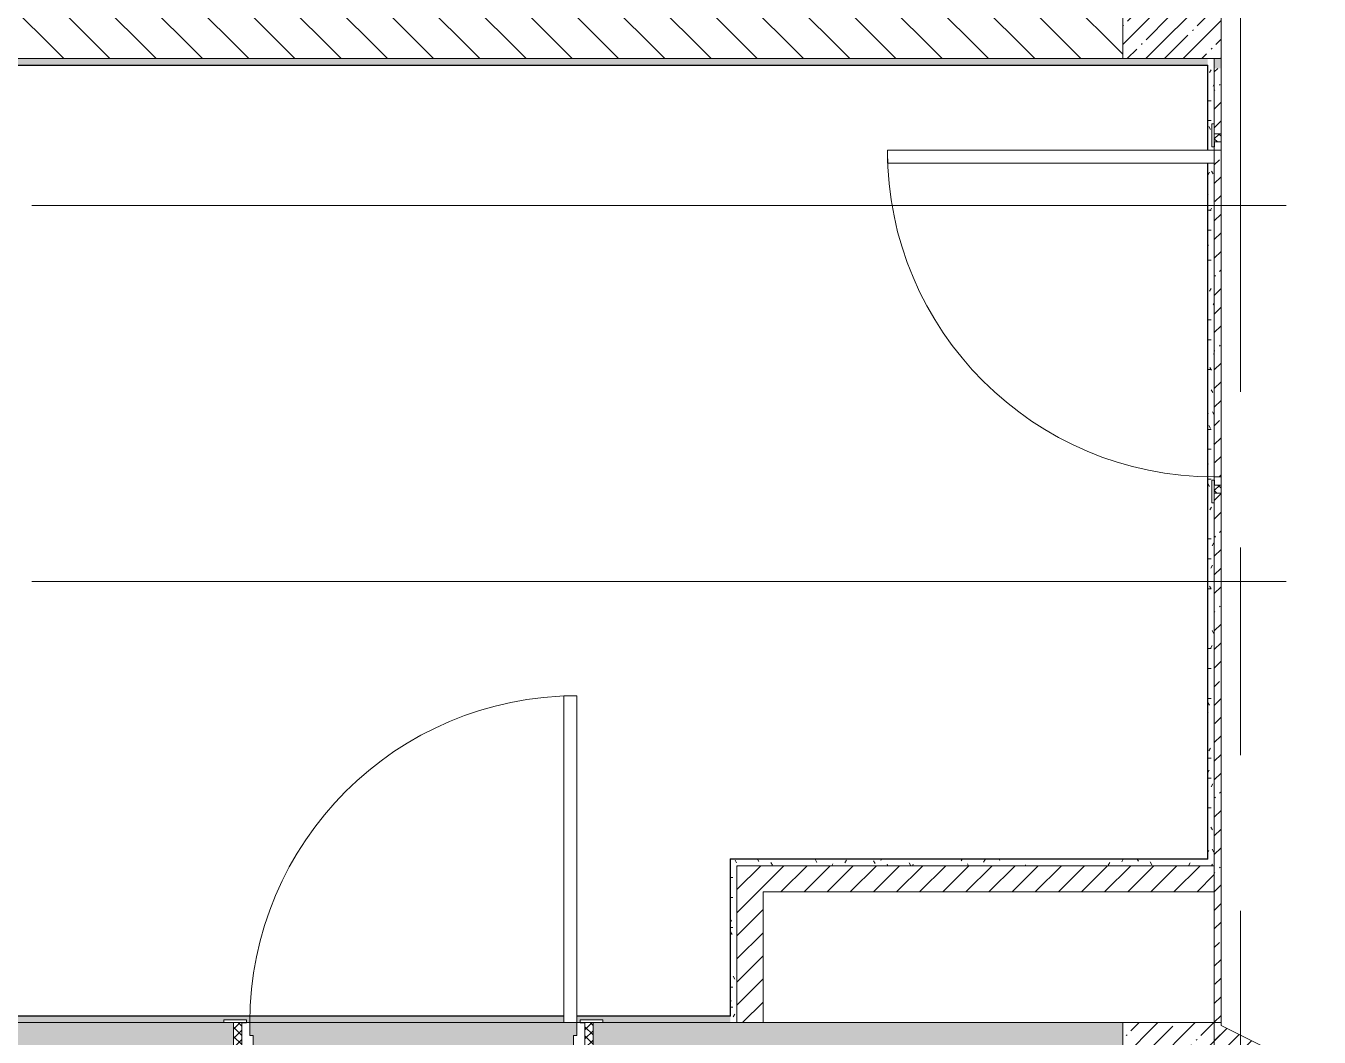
# Model space of a CAD drawing. Header units: millimetres. Extents: x 35092 to 251863, y -8553 to 29549.
# Drawn here: x 80845 to 84801, y 15605 to 18700 of the extents above; entities that cross this region are included whole.
import ezdxf

# ---------------------------------------------------------------- set-up
doc = ezdxf.new("R2010")
doc.units = ezdxf.units.MM
doc.linetypes.add('Осевая', pattern=[3175, 635, -476.25, 1587.5, -476.25])
for name, color, linetype, lineweight in [('A-DETL-GENF', 7, 'Continuous', 9), ('A-DOOR', 7, 'Continuous', 9), ('A-DOOR-FRAM-2', 7, 'Continuous', 9), ('A-WALL', 7, 'Continuous', 9), ('I-WALL', 7, 'Continuous', 9), ('S-COLS', 7, 'Continuous', 9), ('Оси', 7, 'Continuous', 9), ('Оси-2', 7, 'Осевая', 9)]:
    doc.layers.add(name, color=color, linetype=linetype, lineweight=lineweight)
for name, color, linetype, lineweight, true_color in [('A-DOOR-1', 7, 'Continuous', 9, 0xc0c0c0), ('A-DOOR-FRAM-1', 7, 'Continuous', 9, 0xc0c0c0), ('A-WALL-1', 9, 'Continuous', 9, 0x808080), ('A-WALL-FNSH-1', 9, 'Continuous', 9, 0x808080)]:
    doc.layers.add(name, color=color, linetype=linetype, lineweight=lineweight, true_color=true_color)
pattern_1 = [(45, (0, 0), (-57.02463, 57.02463), []), (45, (57.025, 0), (-57.02463, 57.02463), [100.806, -20.161, 3.353, -16.808])]
pattern_2 = [(45, (0, 0), (-35.35534, 35.35534), [])]
pattern_3 = [(0, (0, 0), (121.92, 30.48), [10.058, -81.382, 10.058, -81.382, -487.68]), (0, (0, 0), (121.92, 30.48), [-182.88, 10.058, -172.822, 10.058, -81.382, -213.36]), (0, (0, 0), (121.92, 30.48), [-457.2, 10.058, -50.902, 10.058, -142.342]), (120, (45.72, 15.24), (-87.356454, 90.345817), [10.058, -81.382, 10.058, -81.382, -487.68]), (120, (45.72, 15.24), (-87.356454, 90.345817), [-182.88, 10.058, -172.822, 10.058, -81.382, -213.36]), (120, (45.72, 15.24), (-87.356454, 90.345817), [-457.2, 10.058, -50.902, 10.058, -142.342]), (240, (60.96, 76.2), (-34.563546, -120.825817), [10.058, -81.382, 10.058, -81.382, -487.68]), (240, (60.96, 76.2), (-34.563546, -120.825817), [-182.88, 10.058, -172.822, 10.058, -81.382, -213.36]), (240, (60.96, 76.2), (-34.563546, -120.825817), [-457.2, 10.058, -50.902, 10.058, -142.342])]

# ---------------------------------------------------------------- blocks, each defined once
blk = doc.blocks.new('110_Дверь_СКБ_1Ст_Внутренняя1 - Д-4 _л_ 1100x2100h_су мгн-32399982-План расстановки мебели и оборудования 2 этажа в осях 12-23')
at = {"layer": 'A-DOOR'}
h = blk.add_hatch(dxfattribs=at)
h.set_pattern_fill('FP_36', color=256, style=0, pattern_type=2)
h.set_pattern_definition([(135, (1751.41, 174.685), (-14.14214, -14.14214), []), (225, (1751.41, 174.685), (14.14214, -14.14214), [])])
h.paths.add_polyline_path([(537.5, 89.3), (562.5, 89.3), (562.5, 110), (537.5, 110)])
at = {"layer": 'A-DOOR-FRAM-2'}
h = blk.add_hatch(dxfattribs=at)
h.set_pattern_fill('FP_37', color=256, style=0, pattern_type=2)
h.set_pattern_definition([(45, (-371.384, 174.685), (-14.1421, 14.1421), []), (135, (-371.384, 174.685), (-14.1421, -14.1421), [])])
h.paths.add_polyline_path([(-537.5, 89.3), (-512.5, 89.3), (-512.5, 110), (-537.5, 110)])
at = {"layer": 'A-DOOR-1'}
for p, q in [((512.5, 1110), (472.5, 1110)), ((472.5, 1110), (472.5, 110)), ((512.5, 110), (512.5, 1110)), ((472.5, 110), (512.5, 110))]:
    blk.add_line(p, q, dxfattribs=at)
blk.add_arc((512.5, 110), 1000, 90, 180, dxfattribs=at)
at = {"layer": 'A-DOOR-FRAM-1'}
for p, q in [((-497.5, 118), (-567.5, 118)), ((-567.5, 118), (-567.5, 110)), ((-567.5, 110), (-497.5, 110)), ((-512.5, 110), (-537.5, 110)), ((-537.5, 110), (-537.5, 89.3)), ((-487.5, 110), (-512.5, 110)), ((-512.5, 110), (-512.5, 89.3)), ((-512.5, 89.3), (-512.5, 110)), ((-497.5, 110), (-512.5, 110)), ((-512.5, 110), (-512.5, 109)), ((-512.5, 109), (-497.5, 109)), ((-497.5, 110), (-497.5, 118)), ((-497.5, 109), (-497.5, 110)), ((-487.5, 89.3), (-487.5, 110)), ((512.5, 110), (512.5, 89.3)), ((537.5, 110), (512.5, 110)), ((592.5, 118), (522.5, 118)), ((522.5, 118), (522.5, 110)), ((537.5, 110), (522.5, 110)), ((522.5, 110), (522.5, 109)), ((522.5, 110), (592.5, 110)), ((522.5, 109), (537.5, 109)), ((537.5, 89.3), (537.5, 110)), ((562.5, 110), (537.5, 110)), ((537.5, 110), (537.5, 89.3)), ((537.5, 109), (537.5, 110)), ((562.5, 89.3), (562.5, 110)), ((592.5, 110), (592.5, 118))]:
    blk.add_line(p, q, dxfattribs=at)
blk = doc.blocks.new('110_Дверь_СКБ_1Ст_Внутренняя1 - Д-4 _л_ 1100x2100h_су мгн-32399984-План расстановки мебели и оборудования 2 этажа в осях 12-23')
at = {"layer": 'A-DOOR'}
h = blk.add_hatch(dxfattribs=at)
h.set_pattern_fill('FP_38', color=256, style=0, pattern_type=2)
h.set_pattern_definition([(135, (1751.41, 104.685), (-14.14214, -14.14214), []), (225, (1751.41, 104.685), (14.14214, -14.14214), [])])
h.paths.add_polyline_path([(562.5, -40), (562.5, 40), (537.5, 40), (537.5, -40)])
at = {"layer": 'A-DOOR-FRAM-2'}
h = blk.add_hatch(dxfattribs=at)
h.set_pattern_fill('FP_39', color=256, style=0, pattern_type=2)
h.set_pattern_definition([(45, (-371.384, 104.685), (-14.1421, 14.1421), []), (135, (-371.384, 104.685), (-14.1421, -14.1421), [])])
h.paths.add_polyline_path([(-512.5, -40), (-512.5, 40), (-537.5, 40), (-537.5, -40)])
at = {"layer": 'A-DOOR-1'}
for p, q in [((512.5, 1040), (472.5, 1040)), ((472.5, 1040), (472.5, 40)), ((512.5, 40), (512.5, 1040)), ((472.5, 40), (512.5, 40))]:
    blk.add_line(p, q, dxfattribs=at)
blk.add_arc((512.5, 40), 1000, 90, 180, dxfattribs=at)
at = {"layer": 'A-DOOR-FRAM-1'}
for p, q in [((-497.5, 48), (-567.5, 48)), ((-567.5, 48), (-567.5, 40)), ((-567.5, 40), (-497.5, 40)), ((-512.5, 40), (-537.5, 40)), ((-537.5, 40), (-537.5, -40)), ((-487.5, 40), (-512.5, 40)), ((-512.5, 40), (-512.5, -40)), ((-512.5, -40), (-512.5, 40)), ((-497.5, 40), (-512.5, 40)), ((-512.5, 40), (-512.5, 39)), ((-497.5, 40), (-497.5, 48)), ((-497.5, 39), (-497.5, 40)), ((-487.5, 0), (-487.5, 40)), ((512.5, 40), (512.5, 0)), ((537.5, 40), (512.5, 40)), ((592.5, 48), (522.5, 48)), ((522.5, 48), (522.5, 40)), ((537.5, 40), (522.5, 40)), ((522.5, 40), (522.5, 39)), ((522.5, 40), (592.5, 40)), ((537.5, -40), (537.5, 40)), ((562.5, 40), (537.5, 40)), ((537.5, 40), (537.5, -40)), ((537.5, 39), (537.5, 40)), ((562.5, -40), (562.5, 40)), ((592.5, 40), (592.5, 48)), ((-512.5, 39), (-497.5, 39)), ((-477.5, 0), (-487.5, 0)), ((-477.5, -40), (-477.5, 0)), ((512.5, 0), (502.5, 0)), ((502.5, 0), (502.5, -40)), ((522.5, 39), (537.5, 39)), ((-497.5, -39), (-512.5, -39)), ((-512.5, -39), (-512.5, -40)), ((-497.5, -40), (-497.5, -39)), ((537.5, -39), (522.5, -39)), ((522.5, -39), (522.5, -40)), ((537.5, -40), (537.5, -39)), ((-497.5, -40), (-567.5, -40)), ((-567.5, -40), (-567.5, -48)), ((-567.5, -48), (-497.5, -48)), ((-537.5, -40), (-512.5, -40)), ((-512.5, -40), (-477.5, -40)), ((-512.5, -40), (-497.5, -40)), ((-497.5, -48), (-497.5, -40)), ((502.5, -40), (537.5, -40)), ((522.5, -40), (537.5, -40)), ((592.5, -40), (522.5, -40)), ((522.5, -40), (522.5, -48)), ((522.5, -48), (592.5, -48)), ((537.5, -40), (562.5, -40)), ((592.5, -48), (592.5, -40))]:
    blk.add_line(p, q, dxfattribs=at)
blk = doc.blocks.new('BSC_Колонна _Прямоугольная - 500х500-V46-План расстановки мебели и оборудования 2 этажа в осях 12-23')
at = {"layer": 'S-COLS'}
h = blk.add_hatch(dxfattribs=at)
h.set_pattern_fill('FP_54', color=256, style=0, pattern_type=2)
h.set_pattern_definition([(45, (-84450, -18850), (-57.02463, 57.02463), []), (45, (-84392.975, -18850), (-57.02463, 57.02463), [100.806, -20.161, 3.353, -16.808])])
h.paths.add_polyline_path([(-250, -250), (50.7, -250), (50.7, 250), (-250, 250), (-250, 13.8)])
for p, q in [((50.7, 250), (-250, 250)), ((-250, 250), (-250, -250)), ((-250, -250), (50.7, -250))]:
    blk.add_line(p, q, dxfattribs=at)
blk = doc.blocks.new('DET_L_Линия разрыва - М100-30654842-План расстановки мебели и оборудования 2 этажа в осях 12-23')
at = {"layer": 'A-DETL-GENF'}
for p, q in [((12339.9, 0), (12189.9, -300)), ((24079.7, 0), (12339.9, 0))]:
    blk.add_line(p, q, dxfattribs=at)

msp = doc.modelspace()

# ---------------------------------------------------------------- hatches: boundary and pattern name
at = {"layer": 'I-WALL'}
h = msp.add_hatch(dxfattribs=at)
h.set_pattern_fill('FP_17', color=256, style=0, pattern_type=2)
h.set_pattern_definition(pattern_1)
h.paths.add_polyline_path([(84480, 15330.6), (84700, 15440.6), (84700, 15530), (84480, 15530), (84480, 15389.4)])
h.paths.add_polyline_path([(84500.7, 18570), (84500.7, 18600), (84480, 18600), (84480, 18570)])
h.paths.add_polyline_path([(84500.7, 19100), (84500.7, 22700), (84480, 22700), (84480, 19100), (84488.5, 19100)])
h.paths.add_polyline_path([(84480, 23200), (84500.7, 23200), (84500.7, 26600), (84480, 26600), (84480, 24654.5)])
h = msp.add_hatch(dxfattribs=at)
h.set_pattern_fill('FP_19', color=256, style=0, pattern_type=2)
h.set_pattern_definition([(135, (0, 0), (-70.71068, -70.71068), [])])
h.paths.add_polyline_path([(84200, 18600), (84200, 18800), (80180, 18800), (80180, 18600), (83486, 18600)])
h.paths.add_polyline_path([(80130, 18600), (80130, 18640), (80120, 18640), (80120, 18680), (80140, 18680), (80140, 18800), (79120, 18799.3), (79120, 18680), (79140, 18680), (79140, 18640), (79130, 18640), (79130, 18600), (80120, 18600)])
h.paths.add_polyline_path([(78580, 18600), (78580, 18800), (77340, 18800), (77340, 18600), (77652.3, 18600)])
h.paths.add_polyline_path([(77250, 18600), (77290, 18600), (77290, 18640), (77280, 18640), (77280, 18680), (77300, 18680), (77300, 18800), (76280, 18800), (76280, 18680), (76300, 18680), (76300, 18640), (76290, 18640), (76290, 18600), (76300, 18600)])
h.paths.add_polyline_path([(76240, 18600), (76240, 18800), (74040, 18799.5), (74040, 18600), (76210, 18600)])
h.paths.add_polyline_path([(73540, 18600), (73540, 18800), (66760, 18800), (66760, 18600), (73277, 18600)])
h = msp.add_hatch(dxfattribs=at)
h.set_pattern_fill('FP_58', color=256, style=0, pattern_type=2)
h.set_pattern_definition(pattern_3)
h.paths.add_polyline_path([(84459, 18580), (84460, 18580), (84460, 18600), (80210, 18600), (80210, 18592), (80140, 18592), (80140, 18600), (80130, 18600), (80130, 18580), (84215.2, 18580)])
h.paths.add_polyline_path([(80090, 18580), (80090, 18600), (79120, 18600), (79120, 18592), (79050, 18592), (79050, 18600), (77370, 18600), (77370, 18592), (77300, 18592), (77300, 18600), (77290, 18600), (77290, 18580), (79120, 18580)])
h.paths.add_polyline_path([(77250, 18580), (77250, 18600), (76280, 18600), (76280, 18592), (76210, 18592), (76210, 18600), (66760, 18600), (66760, 18580), (76193.9, 18580)])
h = msp.add_hatch(dxfattribs=at)
h.set_pattern_fill('FP_58', color=256, style=0, pattern_type=2)
h.set_pattern_definition(pattern_3)
h.paths.add_polyline_path([(84460, 16150), (84480, 16150), (84480, 17240), (84472, 17240), (84472, 17310), (84480, 17310), (84480, 18280), (84460, 18280), (84460, 16151)])
h.paths.add_polyline_path([(84480, 18320), (84480, 18330), (84472, 18330), (84472, 18400), (84480, 18400), (84480, 18600), (84460, 18600), (84460, 18320), (84477.9, 18320)])
h = msp.add_hatch(dxfattribs=at)
h.set_pattern_fill('FP_17', color=256, style=0, pattern_type=2)
h.set_pattern_definition(pattern_1)
h.paths.add_polyline_path([(84480, 15530), (84700, 15530), (84700, 15541.2), (84500.7, 15640.9), (84500.7, 17270), (84480, 17270), (84480, 15640.9)])
h.paths.add_polyline_path([(84500.7, 17320), (84500.7, 18320), (84480, 18320), (84480, 17320)])
h.paths.add_polyline_path([(84480, 18370), (84500.7, 18370), (84500.7, 18570), (84480, 18570), (84480, 18400)])
h = msp.add_hatch(dxfattribs=at)
h.set_pattern_fill('FP_58', color=256, style=0, pattern_type=2)
h.set_pattern_definition(pattern_3)
h.paths.add_polyline_path([(83020, 15650), (83020, 16150), (83000, 16150), (83000, 15650)])
h = msp.add_hatch(dxfattribs=at)
h.set_pattern_fill('FP_58', color=256, style=0, pattern_type=2)
h.set_pattern_definition(pattern_3)
h.paths.add_polyline_path([(84480, 16130), (84480, 16150), (83020, 16150), (83020, 16130), (83486, 16130)])
h = msp.add_hatch(dxfattribs=at)
h.set_pattern_fill('FP_22', color=256, style=0, pattern_type=2)
h.set_pattern_definition(pattern_2)
h.paths.add_polyline_path([(83100, 15650), (83100, 16130), (83020, 16130), (83020, 15650)])
h = msp.add_hatch(dxfattribs=at)
h.set_pattern_fill('FP_22', color=256, style=0, pattern_type=2)
h.set_pattern_definition(pattern_2)
h.paths.add_polyline_path([(84480, 16050), (84480, 16130), (83100, 16130), (83100, 16050), (83486, 16050)])
h = msp.add_hatch(dxfattribs=at)
h.set_pattern_fill('FP_58', color=256, style=0, pattern_type=2)
h.set_pattern_definition(pattern_3)
h.paths.add_polyline_path([(83000, 15650), (83000, 15670), (82530, 15670), (82530, 15650), (82540, 15650), (82540, 15658), (82610, 15658), (82610, 15650)])
h.paths.add_polyline_path([(81530, 15650), (82490, 15650), (82490, 15670), (78530, 15670), (78530, 15650), (78540, 15650), (78540, 15658), (78610, 15658), (78610, 15650), (81450, 15650), (81450, 15658), (81520, 15658), (81520, 15650)])
h.paths.add_polyline_path([(78490, 15650), (78490, 15670), (77074.8, 15670), (77074.8, 15650), (77084.8, 15650), (77084.8, 15658), (77154.8, 15658), (77154.8, 15650), (77450, 15650), (77450, 15658), (77520, 15658), (77520, 15650), (77652.3, 15650)])
h.paths.add_polyline_path([(76064.8, 15650), (77034.8, 15650), (77034.8, 15670), (73540, 15670), (73540, 15650), (75994.8, 15650), (75994.8, 15658), (76064.8, 15658), (76064.8, 15651.4)])
h = msp.add_hatch(dxfattribs=at)
h.set_pattern_fill('FP_27', color=256, style=0, pattern_type=2)
h.set_pattern_definition([(135, (0, 0), (-75.43415, -75.43415), [106.68, -17.78, 3.556, -17.78]), (135, (0, 75.39), (-75.43415, -75.43415), []), (50, (0, 0), (127.52922, -11.15758), [13.335, -146.685]), (355, (0, 0), (-24.66966, 133.74002), [10.668, -117.348]), (100.451, (10.63, -0.93), (102.85973, 122.58178), [11.333, -124.663]), (46.184, (0, 35.56), (189.75516, -29.43036), [20.002, -220.027]), (96.636, (15.81, 33.1), (166.1822, 173.1996), [17, -186.995]), (351.184, (0, 35.56), (166.18393, 173.19757), [16.002, -176.022]), (21, (17.78, 26.67), (106.13027, -71.58603), [13.335, -146.685]), (326, (17.78, 26.67), (43.26188, 128.93175), [10.668, -117.348]), (71.451, (26.62, 20.7), (149.39198, 57.34505), [11.333, -124.663]), (37.5, (0, 0), (2.162228, 59.188357), [3.353, -112.573, 3.353, -115.773, -117.792]), (37.5, (0, 0), (2.162228, 59.188357), [-235.052, 3.353, -114.44]), (7.5, (0, 0), (46.773857, 70.126152), [3.353, -64.567, 3.353, -109.906, -44.894]), (7.5, (0, 0), (46.773857, 70.126152), [-181.178, 3.353, -41.542]), (327.5, (-39.65, 0), (94.91367, -4.010093), [3.353, -41.097, 3.353, -135.331, -184.023]), (327.5, (-39.65, 0), (94.91367, -4.010093), [-183.134, 3.353, -180.67]), (317.5, (-57.43, 0), (103.69057, 17.79882), [3.353, -54.432, 3.353, -88.748, -130.683]), (317.5, (-57.43, 0), (103.69057, 17.79882), [-149.885, 3.353, -127.33])])
h.paths.add_polyline_path([(84200, 15570), (84200, 15650), (82580, 15650), (82580, 15570), (84180, 15570)])
h.paths.add_polyline_path([(81450, 15570), (81480, 15570), (81480, 15650), (79080, 15650), (79080, 15570), (80919.8, 15570)])
h.paths.add_polyline_path([(81540, 15570), (82520, 15570), (82520, 15610), (82530, 15610), (82530, 15650), (81530, 15650), (81530, 15610), (81540, 15610), (81540, 15593.9)])
h.paths.add_polyline_path([(78520, 15570), (78520, 15610), (78530, 15610), (78530, 15650), (77530, 15650), (77530, 15610), (77540, 15610), (77540, 15570), (77652.3, 15570)])
h.paths.add_polyline_path([(77064.8, 15570), (77064.8, 15610), (77074.8, 15610), (77074.8, 15650), (76074.8, 15650), (76074.8, 15610), (76084.8, 15610), (76084.8, 15570), (76923.1, 15570)])
h.paths.add_polyline_path([(77179.8, 15570), (77480, 15570), (77480, 15650), (77124.8, 15650), (77124.8, 15570), (77154.8, 15570)])
h.paths.add_polyline_path([(75994.8, 15570), (76024.8, 15570), (76024.8, 15650), (75560, 15650), (75560, 15570)])
at = {"layer": 'S-COLS'}
h = msp.add_hatch(dxfattribs=at)
h.set_pattern_fill('FP_17', color=256, style=0, pattern_type=2)
h.set_pattern_definition(pattern_1)
h.paths.add_polyline_path([(84282.5, 15150), (84200.7, 15190.9), (84700, 15440.6), (84700, 15541.2), (84500.7, 15640.9), (84500.7, 15650), (84200, 15650), (84200.7, 15150)])

# ---------------------------------------------------------------- linework, layer by layer
at = {"layer": 'A-WALL'}
for p, q in [((80210, 18600), (84200, 18600)), ((84480, 18600), (84480, 18400)), ((84460, 18580), (84460, 18320)), ((84460, 16150), (84460, 18280)), ((84480, 18280), (84480, 17320)), ((84480, 15330.6), (84480, 17240)), ((81450, 15650), (79080, 15650)), ((82490, 15650), (81530, 15650)), ((82610, 15650), (83000, 15650))]:
    msp.add_line(p, q, dxfattribs=at)
at = {"layer": 'A-WALL-1'}
for p, q in [((84459, 18580), (84460, 18580)), ((84460, 16150), (83000, 16150)), ((83020, 16130), (83020, 15650)), ((84480, 16130), (83020, 16130)), ((83100, 15650), (83100, 16050)), ((83100, 16050), (84480, 16050)), ((82490, 15670), (78530, 15670)), ((83000, 15670), (82530, 15670)), ((83000, 15671), (83000, 15670)), ((84200, 15650), (83000, 15650)), ((84200, 15150), (84200, 15650))]:
    msp.add_line(p, q, dxfattribs=at)
at = {"layer": 'A-WALL-FNSH-1'}
for p, q in [((84459, 18580), (80130, 18580)), ((80130, 18579), (84459, 18579)), ((84459, 18579), (84459, 18320)), ((84459, 18280), (84459, 16151)), ((82999, 16151), (82999, 15671)), ((84459, 16151), (82999, 16151)), ((83000, 15671), (83000, 16150)), ((82490, 15671), (78530, 15671)), ((82999, 15671), (82530, 15671))]:
    msp.add_line(p, q, dxfattribs=at)
at = {"layer": 'S-COLS'}
for p, q in [((84500.7, 15650), (84200, 15650)), ((84200, 15650), (84200, 15150))]:
    msp.add_line(p, q, dxfattribs=at)
at = {"layer": 'Оси'}
for p, q in [((82200, 18150), (84700, 18150)), ((82200, 17000), (84700, 17000))]:
    msp.add_line(p, q, dxfattribs=at)
at = {"layer": 'Оси-2'}
for p, q in [((84560, 593.7), (84560, 19415.1)), ((38477.2, 18150), (82200, 18150)), ((38477.2, 17000), (82200, 17000))]:
    msp.add_line(p, q, dxfattribs=at)

# ---------------------------------------------------------------- block references
at = {"layer": 'A-DETL-GENF', "rotation": 90.00000000000031}
msp.add_blockref('DET_L_Линия разрыва - М100-30654842-План расстановки мебели и оборудования 2 этажа в осях 12-23', (84500.7, 3301.1), dxfattribs=at)
at = {"layer": 'A-DOOR-1', "rotation": 89.9999999999999}
msp.add_blockref('110_Дверь_СКБ_1Ст_Внутренняя1 - Д-4 _л_ 1100x2100h_су мгн-32399982-План расстановки мебели и оборудования 2 этажа в осях 12-23', (84590, 17807.5), dxfattribs=at)
at = {"layer": 'A-DOOR-1'}
msp.add_blockref('110_Дверь_СКБ_1Ст_Внутренняя1 - Д-4 _л_ 1100x2100h_су мгн-32399984-План расстановки мебели и оборудования 2 этажа в осях 12-23', (82017.5, 15610), dxfattribs=at)
at = {"layer": 'S-COLS'}
msp.add_blockref('BSC_Колонна _Прямоугольная - 500х500-V46-План расстановки мебели и оборудования 2 этажа в осях 12-23', (84450, 18850), dxfattribs=at)

doc.saveas('drawing.dxf')
